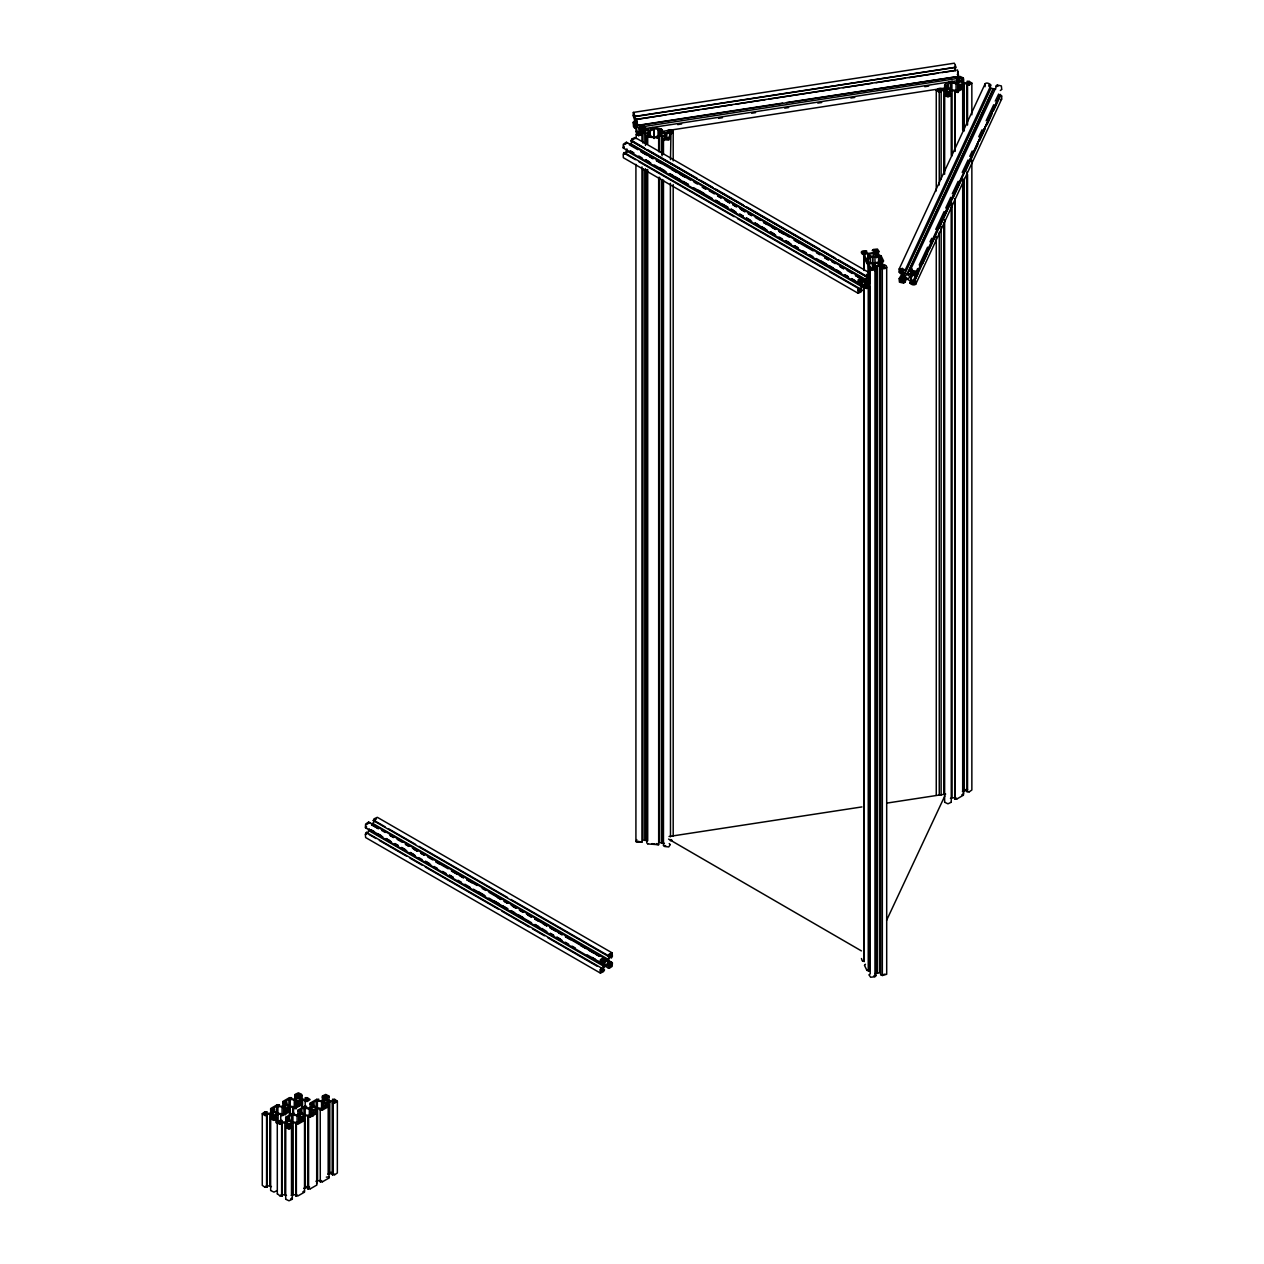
<?xml version="1.0" encoding="UTF-8"?>
<svg xmlns="http://www.w3.org/2000/svg" width="1264" height="1264" viewBox="0 0 1264 1264"><rect width="100%" height="100%" fill="white"/><g stroke="black" fill="none" stroke-linecap="round" stroke-linejoin="round"><path stroke-width="1.5" d="M365.359 827.541L365.628 824.049L368.551 822.058M366.465 828.283L366.465 826.435M600.195 963.121L600.463 959.629L603.37 957.638M601.222 963.895L602.296 961.43L603.923 962.378L603.923 964.227M623.073 147.714L623.342 144.222L626.265 142.232M624.179 148.457L624.179 146.608M633.201 122.387L633.501 126.653L634.781 128.264L634.797 125.183L637.246 133.542L636.882 132.372M633.201 115.561L633.343 112.417L954.32 63.2L955.331 65.207M637.641 134.616L636.298 127.68L636.882 123.082L637.609 125.42M637.641 125.215L636.519 119.1M857.908 283.294L858.177 279.802L861.1 277.811M899.083 271.95L899.178 268.979L985.13 83.772C986.71 81.291 993.804 85.984 988.796 84.957M902.243 268.158L900.584 273.561L899.178 272.234M958.618 75.998L957.496 69.883M985.035 86.742L985.13 83.772M885.795 265.519C890.346 270.022 876.774 268.679 882.841 267.731L879.618 266.025L874.893 266.783L873.298 268.426L875.873 268.916L874.972 269.848L874.972 976.661L875.873 975.729L875.857 268.869M886.696 267.462L886.696 974.275L882.525 975.508L880.676 974.955L880.66 268.079M635.918 138.677L636.772 132.767M661.404 128.975L662.304 129.955L659.761 130.413L661.404 132.025L666.144 132.752L669.32 131.029C663.284 130.145 676.714 128.644 672.322 133.226M641.97 166.895L641.938 842.156L636.424 842.14L636.772 839.58M264.887 1187.196L262.264 1185.363L262.264 1113.663L264.919 1111.83M279.929 1195.87L277.416 1193.769M334.739 1174.714L337.346 1172.976L337.362 1101.181L334.739 1099.364M936.261 190.959L936.261 90.265L939.089 88.369L941.174 88.385L939.579 89.317L940.574 89.886L943.829 89.886L947.305 87.88M969.235 81.386L971.842 83.108L969.235 85.036M971.858 160.212L971.858 790.016L969.235 791.849M365.375 834.24L366.465 832.344L366.465 834.193M600.21 969.82L601.301 967.924L601.301 969.772L602.296 969.188L604.05 964.306L598.883 961.319M857.924 289.993L859.014 288.113L859.014 289.946L860.01 289.377L861.637 286.549L861.637 282.551L860.01 281.603L859.014 284.037L623.184 147.951M337.346 1101.276L334.739 1103.014M911.486 279.249L909.843 282.883C911.186 285.506 917.79 286.17 915.784 281.351M915.673 284.337L1001.641 99.129L1001.736 96.143M638.92 128.106L640.327 125.879L644.498 126.305M638.699 136.006L638.62 132.041L638.13 133.32L642.302 132.578L643.566 129.844L641.938 128.217L640.564 128.012L639.979 129.276L638.968 128.328L638.968 134.253M640.801 127.49L641.164 126.716C643.85 126.653 637.925 130.05 640.801 133.415M641.938 141.268L641.97 135.295L639.789 134.964L640.153 134.174L642.965 133.226L647.705 133.952L649.333 135.58L646.789 136.038L647.689 137.018M645.604 131.345L644.703 126.416M653.678 129.639L650.091 130.84L648.827 133.589L650.913 135.659L650.47 136.607L654.989 137.302L659.018 135.153L660.282 132.404L658.181 130.334L658.623 129.386L654.12 128.691L653.678 137.539M658.655 151.727L658.67 137.855L656.49 137.523L656.853 136.733L659.666 135.785L664.406 136.528L666.049 138.139L663.489 138.598L664.406 139.577M670.489 159.612L670.979 132.673L666.792 133.399L665.528 136.149L667.171 137.76L668.53 137.981L669.114 136.717L670.125 137.65M670.189 137.887L668.767 140.114L664.659 139.704M639.015 841.382L637.53 841.429M656.853 843.546L656.49 844.336L658.67 844.668L658.67 177.355M664.406 846.39L663.474 845.458L663.489 180.057M670.979 839.486L670.394 840.75L672.085 840.228M670.189 844.7L668.767 846.927L664.659 846.517M900.489 273.545L902.243 269.99M899.225 278.491L902.97 272.281L900.584 279.47L904.171 278.159L904.171 274.146L900.584 271.713M900.584 279.47L903.886 272.36M903.586 278.033L901.943 281.588L900.584 281.382L903.886 273.103M911.107 270.291L909.843 271.16L912.023 271.57L912.023 272.74L909.796 274.272L905.056 273.53L902.844 271.318L902.844 270.164L905.024 270.496L990.976 85.209M900.584 281.382L904.708 272.471M901.959 279.692L904.424 274.351M905.056 273.53L991.008 88.338L988.796 86.11M903.76 283.01L905.024 282.141L902.844 281.73L904.487 278.175M907.268 273.877L993.22 88.67L991.008 88.338M907.426 274.035L993.551 88.717L995.748 89.065M909.843 271.239L997.059 85.083M905.024 282.141L906.667 278.507M909.796 274.272L912.276 268.932M1001.657 95.922L1000.235 94.547L914.267 281.588L910.68 279.154L912.134 273.64M910.68 277.306L912.308 273.514M910.68 279.154L913.161 273.814M915.626 274.809L914.267 275.678L917.664 268.568M919.228 264.998L927.586 247.191M929.972 241.835L931.726 238.296M935.755 229.369L944.113 211.578M945.772 208.023L950.733 197.326M952.298 193.755L958.159 181.305M962.204 172.394L968.082 159.943M969.741 156.373L972.221 151.032M978.747 136.765L982.128 129.671M986.173 120.744L993.709 104.738M995.274 101.152L998.671 94.042M912.908 281.382L1000.235 94.547M915.705 281.129L914.362 279.771L1000.314 94.563M915.104 279.818L918.407 272.692M922.546 263.781L927.492 253.1M929.151 249.545L934.933 237.079M939.073 228.168L951.46 201.45M953.119 197.895L961.383 180.088M965.522 171.177L977.909 144.475M979.568 140.904L985.351 128.438M987.01 124.883L991.956 114.202M993.615 110.632L1000.235 96.396M886.601 920.303L944.856 795.862M861.448 958.507L862.269 960.766M859.014 288.113L624.116 152.565L623.184 154.176L623.342 157.716L858.177 293.295L861.226 291.794L862.253 289.977L860.658 290.91L860.658 289.74L862.285 286.928L865.761 284.921L867.388 285.869L865.793 288.018M855.396 275.584L864.023 280.561L867.388 276.611L867.388 275.441L865.793 276.374L630.957 140.794L632.047 138.898M626.928 148.899L625.174 153.797L635.397 159.691M637.814 149.689L629.314 144.775L630.926 143.843L632.553 139.877L630.957 140.794M625.822 154.161L627.45 151.348M602.786 958.349L606.309 960.387L608.047 959.25L609.659 955.268L608.063 956.2L373.243 820.541L374.334 818.724M369.214 828.726L367.461 833.624M385.046 826.751L374.839 820.857L371.474 824.807L378.284 828.742M869.032 284.921L868.036 286.644L869.032 284.921L865.635 282.962M608.063 956.2L609.169 954.304M1001.641 99.129L1000.472 99.603M899.178 268.979L903.46 268.979L905.024 270.496M866.883 274.478L865.793 276.374L630.957 140.715M864.544 258.362L865.54 257.414L866.156 258.662L867.515 258.441L869.111 256.813L867.799 254.08L863.596 253.385L864.197 270.433M873.076 249.608L872.192 250.588L874.751 251.03L873.155 252.658L868.431 253.432L865.208 251.726C871.291 250.793 857.703 249.435 862.269 253.953M868.494 255.533L868.621 259.373M881.482 259.926L877.801 262.28L873.076 263.038L867.831 262.122L866.567 259.531L872.555 256.703L880.218 257.335L881.482 259.926L881.482 265.851M878.859 251.489L877.848 256.387L877.248 251.173L874.293 253.037L875.604 255.755L879.807 256.466L879.807 260.416M869.19 267.968L870.201 267.02L870.801 268.284L872.16 268.063L873.756 266.42L872.444 263.686L868.242 262.991L868.763 274.13M873.155 265.156L873.061 268.916M883.504 261.095L882.509 262.043L881.893 260.795L880.534 261.016L878.938 262.643L880.25 265.377L883.094 266.293L884.452 266.072L883.852 264.824L885.543 265.329M864.544 965.175L865.461 964.242M869.19 974.781L870.201 973.833L870.201 286.77M874.893 973.596L879.618 972.838L879.618 266.025M633.248 122.166L633.975 124.504L634.56 119.906L633.217 115.751M636.408 118.99L636.061 122.418L634.212 115.356L634.781 116.62L955.758 67.324L955.41 65.428M957.259 74.45L957.859 73.865L958.238 76.551L636.298 125.815M1000.314 90.487L1001.578 89.618M910.507 277.132L910.68 275.157L912.908 273.624L914.267 273.83L914.267 275.678M632.111 138.85L635.034 137.476L869.869 273.056L870.106 276.421L869.095 278.206L869.032 276.405L868.036 276.974L866.409 279.802L866.409 283.8M944.761 85.051C944.303 83.708 955.568 79.158 951.808 82.255L956.058 82.839L959.518 80.833L959.518 78.953L956.927 79.3M956.99 77.989L960.166 76.456L963.326 77.973M963.358 88.433L957.053 92.067M866.946 274.43L869.869 273.056M374.397 818.677L377.32 817.302L612.155 952.882L612.392 956.248L611.318 958.065L611.318 956.232L610.307 956.801L608.695 959.613L608.695 963.626L610.307 964.558L611.381 962.109M270.78 1108.449L277.132 1104.783M282.994 1101.386L289.361 1097.721M295.223 1094.34L298.399 1092.807L301.559 1094.324M289.298 1111.878L283.057 1115.464M301.511 1104.815L295.286 1108.417M285.822 1117.139L292.189 1113.458M298.035 1110.076L304.403 1106.411M310.265 1103.03L316.632 1099.348M322.494 1095.967L325.67 1094.434L328.83 1095.951M304.34 1120.552L297.925 1124.233L295.839 1124.265L295.839 1195.965L297.956 1195.918L304.403 1192.221M316.569 1113.505L310.328 1117.092M328.782 1106.442L322.478 1110.076M609.232 954.257L612.155 952.882M963.358 795.23L957.053 798.88M316.569 1185.19L310.328 1188.792M328.782 1178.143L322.478 1181.777M624.179 144.696L625.174 144.128M625.822 143.748L627.418 142.832M633.201 139.498L634.196 138.914M944.698 86.347L947.305 86.015L947.305 89.965M947.4 88.749L947.4 84.799L950.702 82.887L956.058 83.582L957.922 84.514L957.922 92.556M963.484 78.194L963.484 83.203L963.421 79.3L961.825 78.368L960.814 80.833L964.29 82.839L967.545 82.839L968.54 82.255L966.944 81.338L969.125 81.338M938.994 92.13L941.174 92.146L939.579 91.213L940.574 90.645L943.829 90.645L947.305 92.635L947.305 94.516L944.698 94.184L944.635 174.258M954.731 151.364L954.731 92.146L956.327 91.213L952.076 90.645L948.6 92.635L948.6 94.516L951.271 94.215M962.441 84.656L960.814 85.589L960.814 87.469L963.484 87.153L963.484 130.587L963.421 87.121M962.441 88.606L962.441 84.514L964.29 83.582L968.54 84.167L966.944 85.083L967.007 124.599M951.113 95.495L947.953 97.012L944.793 95.495M862.253 278.333L860.658 280.482L862.285 281.43L863.897 280.497M869.032 282.314L868.036 284.748M866.978 288.524L870.059 286.091L870.201 276.895M366.465 824.523L367.461 823.954M368.108 823.575L369.704 822.659M373.243 820.62L374.839 819.688M376.482 818.74L375.487 819.704M273.308 1113.284L273.308 1109.413L270.638 1109.713M285.522 1114.801L285.522 1108.986L282.062 1106.98L276.705 1106.3L273.403 1108.196L274.604 1108.891L274.604 1111.293L278.08 1113.3L283.42 1113.995L286.723 1112.083L285.522 1111.388M285.522 1106.237L285.522 1102.35L282.867 1102.666M296.139 1108.749L296.139 1100.865L294.275 1099.933L288.935 1099.238L285.632 1101.149L286.833 1101.829L286.833 1105.716M290.025 1106.348L290.025 1098.606L291.621 1097.689L289.535 1097.658M295.081 1095.604L297.751 1095.303L297.751 1097.184L294.275 1099.174L290.025 1098.606M297.403 1098.226L297.403 1094.34L298.399 1093.771L299.394 1094.34L299.394 1098.226M297.403 1094.34L299.394 1094.34M273.308 1119.92L273.308 1116.049L269.832 1114.042L265.582 1114.627L267.178 1115.543L267.115 1187.275L265.061 1187.259M301.717 1095.604L299.047 1095.303L299.047 1099.174M273.308 1111.293L269.832 1113.3L266.578 1113.3L265.582 1112.715L267.178 1111.799L265.061 1111.783M285.522 1104.23L282.062 1106.237L278.807 1106.237L277.811 1105.652L279.407 1104.736L277.258 1104.736M267.178 1115.543L265.061 1115.559M270.638 1117.613L273.308 1117.929M276.216 1115.117L274.604 1116.049L274.604 1119.92M276.216 1122.874L276.216 1114.974L278.08 1114.042L282.33 1114.627L280.734 1115.543L280.798 1121.389M300.579 1112.92L297.103 1114.927L292.853 1114.342L292.948 1108.481L294.544 1107.564L293.548 1106.98L290.293 1106.98L286.833 1108.986L286.833 1110.866L289.488 1110.566M300.658 1101.007L299.047 1101.939L299.047 1105.81M300.658 1104.878L300.658 1100.865L305.777 1099.933L306.773 1100.502L305.177 1101.434L305.24 1107.28M301.717 1107.375L301.717 1103.504L299.047 1103.804M277.116 1118.909L273.956 1120.41L270.796 1118.909M307.468 1101.386L310.091 1099.554L307.468 1097.737M285.759 1118.45L288.35 1118.103L288.35 1119.983L284.874 1121.99L281.635 1121.99L280.624 1121.405L282.22 1120.489L280.071 1120.473M300.579 1121.547L300.579 1117.676L297.103 1115.67L291.747 1114.974L288.445 1116.886L289.646 1117.581L289.646 1121.452M292.853 1114.342L294.449 1113.426L292.332 1113.41M300.579 1114.927L300.579 1111.04L297.909 1111.356M311.197 1115.512L311.197 1109.539L303.976 1107.928L300.674 1109.824L301.875 1110.519L301.875 1114.39M312.793 1103.993L310.138 1104.294M312.903 1106.648L312.903 1102.777L316.19 1100.865L321.546 1101.56L323.41 1102.492L323.41 1108.449M325.022 1100.802L325.022 1096.931L322.352 1097.231M288.35 1128.61L288.35 1124.739L284.874 1122.732L280.624 1123.301L282.22 1124.233L282.22 1195.934L280.071 1195.934M328.988 1097.231L326.317 1096.931L326.317 1100.802M312.793 1105.858L309.332 1107.864L306.078 1107.864L305.066 1107.296L306.678 1106.363L304.545 1106.348M325.022 1098.811L321.546 1100.818L318.291 1100.818L317.296 1100.233L318.891 1099.317L316.806 1099.285M291.257 1123.807L289.646 1124.739L289.646 1128.61M291.257 1127.678L291.257 1123.664L293.122 1122.732L297.372 1123.301L295.839 1124.265M310.186 1188.871L308.005 1188.871L308.005 1117.171L309.601 1116.254L305.335 1115.67L301.875 1117.676L301.875 1119.556L304.529 1119.256L304.529 1192.015M315.7 1109.681L314.088 1110.614L314.088 1112.494L316.758 1112.194L316.758 1184.953M315.7 1113.568L315.7 1109.555L317.564 1108.623L321.814 1109.192L320.219 1110.124L320.282 1181.856L322.399 1181.808M327.929 1102.635L326.317 1103.567L326.317 1107.438M327.929 1106.506L327.929 1102.492L329.793 1101.56L334.044 1102.145L332.448 1103.061L332.448 1174.762L334.628 1174.762M288.35 1126.619L285.759 1126.271L285.696 1199.078M328.988 1105.131L326.317 1105.447M292.158 1127.583L288.998 1129.1L285.838 1127.583M604.54 958.159L602.944 960.308L604.571 961.256L606.183 960.324M611.318 964.748L610.322 966.47L611.318 964.748L607.905 962.773M608.063 967.845L609.659 965.696L608.047 964.748L604.571 966.755L602.944 969.567L602.944 970.72L604.54 969.804L603.513 971.621L600.463 973.122L365.628 837.542L365.359 834.351M609.264 968.35L612.155 966.375L612.424 962.884M271.444 1186.675L269.832 1185.743L265.582 1186.327L267.115 1187.275M950.449 798.374L955.315 797.458M962.441 791.327L967.545 790.395L967.545 174.4M954.731 198.748L954.731 798.943L956.327 798.026M961.825 794.851L963.484 793.966L963.421 179.915L963.484 795.04M277.116 1190.593L273.956 1192.11L270.796 1190.593M951.113 802.308L947.953 803.825L944.793 802.308M291.257 1195.365L296.376 1194.433L296.376 1122.732M303.723 1188.302L308.59 1187.37L308.59 1115.67M315.953 1181.24L320.819 1180.307M327.929 1174.193L333.032 1173.261L333.032 1101.56M290.657 1198.888L292.316 1198.003M297.372 1195.001L295.839 1195.965M302.87 1191.826L304.529 1190.941M308.005 1188.871L309.601 1187.955M321.814 1180.892L320.282 1181.856M332.448 1174.762L334.044 1173.829M292.158 1199.283L288.998 1200.8L285.838 1199.283M279.96 1120.52L277.322 1122.353L279.929 1124.186M649.285 136.133L649.506 132.12L649.412 136.259M637.009 132.578L638.62 132.041M641.938 135.359L635.918 134.727M666.112 138.819L666.207 134.679L666.207 138.629M658.655 137.918L647.895 137.128M672.085 133.415L670.394 133.937M642.965 168.776L642.965 840.039L647.705 840.765L647.705 169.502M659.666 177.26L659.666 842.598L664.406 843.325M658.655 844.731L647.895 843.941M969.093 85.083L967.007 85.115M956.88 92.146L954.794 92.177L954.794 151.411M969.093 791.896L967.007 791.928L966.944 171.951M956.88 798.959L954.731 798.943M307.263 1101.45L305.177 1101.434M295.033 1108.512L292.948 1108.481M282.82 1115.559L280.734 1115.543M334.533 1103.077L332.448 1103.061M322.304 1110.14L320.219 1110.124M310.186 1117.171L308.005 1117.171M873.298 249.482L877.437 249.04L878.907 251.252M874.72 269.975L870.612 270.417L869.158 268.237M874.72 976.788L870.612 977.23L869.158 975.034M876.552 250.73L876.616 249.877L875.257 250.098L876.552 250.73L876.616 257.777M862.506 254.127L864.197 254.633M879.191 261.127L879.286 255.186L880.897 255.723M868.763 264.255L867.151 263.734M862.506 960.94L864.197 961.446L864.197 286.217M868.242 286.675L868.242 969.804L869.616 969.583L869.616 286.47M867.151 970.547L868.858 971.052L868.858 285.964M873.677 976.029L875.873 975.729M883.726 974.402L885.084 974.181M634.212 116.509L955.173 67.292L955.173 66.139L955.758 67.403M636.061 119.401L955.094 70.405M634.797 119.669L665.923 114.898M669.809 114.297L698.992 109.826M702.879 109.225L732.061 104.754M735.948 104.169L765.131 99.682M769.018 99.098L839.059 88.354M842.946 87.753L872.128 83.282M876.015 82.681L905.198 78.21M909.085 77.61L938.267 73.138M942.154 72.538L955.774 70.452L955.173 67.292M636.25 125.578L782.637 103.095M786.492 102.542L957.259 76.598L957.259 78.463L636.298 127.68M645.019 128.596L958.238 80.627M645.604 127.395L643.06 127.854L644.687 129.465L648.558 129.054M677.725 124.583L681.628 123.983M718.584 118.31L722.471 117.71M751.653 113.239L755.54 112.638M784.723 108.167L788.61 107.566M817.792 103.095L821.679 102.51M850.862 98.023L854.748 97.439M924.79 86.695L928.677 86.094M660.851 131.598L944.872 88.038M669.051 836.499L861.922 806.922M887.249 803.035L945.693 794.076M997.249 85.02L1001.357 85.936L1001.736 89.333M911.297 270.212L915.405 271.144L915.784 274.541M903.523 283.089L899.447 282.172L899.083 278.775M964.29 789.652L967.545 789.652M329.793 1172.502L333.032 1172.502M305.335 1186.627L309.49 1186.627M286.486 1195.365L281.635 1194.433L281.635 1122.732M939.231 92.177L939.263 184.971M633.343 112.417L634.37 114.424M334.628 1099.317L332.448 1099.317L334.044 1100.233L333.032 1100.818L329.793 1100.818L326.317 1098.811M307.357 1097.689L305.177 1097.689L306.773 1098.606L305.777 1099.174L302.523 1099.174L299.047 1097.184M644.687 129.465L649.427 130.192L652.24 129.26L652.603 128.47L650.423 128.138L652.271 127.506L661.214 128.865M639.789 841.777L641.97 842.108M651.987 843.641L654.989 844.115M663.489 845.411L665.686 845.742M997.975 86.379L995.795 85.968M900.584 280.229L901.943 281.588M909.843 282.883L912.023 283.152L912.023 281.998L907.426 279.265L905.056 279.044L902.844 281.73M280.071 1124.233L282.22 1124.233L282.156 1195.965M882.304 268.663L882.335 975.476M957.922 84.656L959.518 85.589L959.518 89.539M959.518 87.99L960.719 88.67L957.417 90.581L952.076 89.886L948.6 87.88M947.4 84.799L948.6 85.494L948.6 89.428M938.883 92.082L936.261 90.265M632.553 141.031L644.466 147.904M647.863 149.863L697.207 178.366M700.619 180.325L712.533 187.198M715.93 189.173L743.153 204.879M746.566 206.854L819.736 249.103M823.133 251.062L835.046 257.935M838.459 259.91L867.388 276.611M630.926 143.843L865.761 279.423M626.502 142.216L862.253 278.412M865.635 280.355L870.027 282.82M641.227 151.648L653.14 158.521M656.537 160.496L690.571 180.136M693.968 182.111L697.38 184.07M702.484 187.025L705.881 188.984M709.294 190.943L714.397 193.898M717.794 195.857L721.207 197.832M724.604 199.791L729.707 202.746M733.12 204.705L736.517 206.664M739.914 208.639L745.033 211.578M748.43 213.553L751.827 215.512M755.24 217.471L760.343 220.426M763.74 222.385L775.654 229.258M779.066 231.233L789.273 237.126M794.377 240.065L813.1 250.872M816.497 252.847L819.894 254.807M824.997 257.761L828.41 259.72M831.807 261.68L835.22 263.655M840.323 266.593L843.72 268.568M847.133 270.528L852.236 273.482M855.633 275.441L864.149 280.355M640.974 151.791L646.204 154.808M649.491 156.704L653.014 158.743M656.3 160.639L661.404 163.577M671.611 169.471L676.714 172.425M680.237 174.464L685.341 177.402M702.247 187.167L705.644 189.126M717.557 195.999L720.954 197.974M726.184 200.992L729.581 202.951M732.867 204.847L736.28 206.806M741.383 209.761L744.907 211.799M748.177 213.695L751.59 215.654M763.503 222.527L767.027 224.565M772.13 227.52L775.527 229.479M778.814 231.375L784.043 234.393M794.124 240.207L799.354 243.225M824.76 257.903L828.283 259.926M840.07 266.736L843.594 268.774M865.635 282.204L869.032 284.163M864.623 282.773L868.7 285.111M863.976 285.064L867.388 287.023M630.357 150.874L633.77 152.849M645.62 159.691L649.032 161.666M659.302 167.591L664.564 170.624M669.683 173.579L673.112 175.554M674.692 176.47L679.827 179.441M683.366 181.479L688.501 184.449M698.644 190.295L703.89 193.329M715.74 200.17L719.295 202.224M722.708 204.199L727.843 207.154M731.129 209.066L734.558 211.041M739.819 214.074L743.232 216.049M746.534 217.945L750.073 219.999M755.082 222.891L758.495 224.866M761.923 226.841L765.336 228.816M770.471 231.77L774.01 233.824M785.86 240.666L789.289 242.641M794.535 245.674L797.963 247.649M821.363 261.158L826.403 264.065M829.753 265.993L833.102 267.936M836.468 269.88L839.817 271.807M844.984 274.794L848.334 276.721M851.573 278.586L855.049 280.608M858.288 282.472L861.764 284.479M630.23 151.095L633.643 153.07M638.778 156.025L642.191 158M645.62 159.975L650.755 162.945M654.167 164.92L666.144 171.825M669.557 173.8L688.374 184.67M693.509 187.625L712.327 198.495M715.74 200.47L727.716 207.375M731.129 209.35L736.264 212.32M739.693 214.295L743.106 216.27M746.534 218.245L751.653 221.2M755.082 223.175L767.058 230.08M770.471 232.055L775.606 235.025M779.019 237L782.448 238.975M785.86 240.95L790.995 243.905M794.408 245.88L797.837 247.855M802.909 250.793L806.258 252.721M809.608 254.664L812.973 256.592M816.323 258.535L841.508 273.071M844.858 275.015L848.207 276.942M851.573 278.886L861.637 284.7M862.38 285.98L866.709 288.555M626.802 150.969L861.637 286.549M638.794 161.65L734.084 216.665M737.497 218.64L825.977 269.722M829.389 271.681L860.01 289.377M388.443 828.71L415.666 844.431M419.079 846.39L507.559 897.487M510.972 899.447L609.659 956.421M373.212 823.67L608.047 959.25M368.788 822.042L604.54 958.238M607.905 960.182L612.313 962.647M371.6 824.602L378.394 828.52M381.807 830.495L385.204 832.455M390.307 835.409L393.72 837.368M397.117 839.328L402.221 842.282M405.633 844.241L409.03 846.216M412.427 848.176L417.547 851.13M420.944 853.089L424.341 855.049M427.753 857.024L432.857 859.962M436.254 861.937L448.167 868.81M451.58 870.77L463.493 877.643M466.89 879.618L477.097 885.511M482.2 888.45L485.613 890.425M489.01 892.384L500.923 899.257M504.32 901.232L507.733 903.191M511.13 905.166L516.233 908.105M519.646 910.064L523.043 912.039M526.44 913.998L531.559 916.953M534.956 918.912L546.87 925.785M550.267 927.76L562.18 934.633M565.593 936.592L599.626 956.248M603.023 958.207L606.42 960.182M390.07 835.551L393.594 837.574M405.381 844.384L408.904 846.422M414.007 849.376L417.42 851.336M420.707 853.232L424.23 855.27M436.017 862.08L439.54 864.102M451.453 870.991L456.557 873.93M459.954 875.905L463.367 877.864M466.637 879.76L471.867 882.778M497.4 897.503L500.797 899.478M504.083 901.374L507.48 903.333M512.584 906.288L516.123 908.31M519.393 910.206L522.806 912.181M527.91 915.12L531.433 917.158M534.719 919.054L538.116 921.014M543.346 924.031L546.743 926.006M550.03 927.902L555.133 930.841M558.53 932.816L562.053 934.839M565.34 936.735L570.443 939.689M580.65 945.583L585.769 948.521M589.293 950.56L594.396 953.514M595.976 954.431L599.373 956.39M607.905 962.015L611.318 963.99M606.262 964.874L609.659 966.849M370.794 829.642L374.349 831.68M377.636 833.592L381.064 835.567M386.199 838.522L389.739 840.576M394.874 843.53L398.286 845.505M401.589 847.417L405.128 849.455M410.263 852.426L413.676 854.401M425.526 861.242L429.081 863.28M449.605 875.13L453.018 877.105M478.55 891.847L483.812 894.88M493.94 900.726L499.075 903.697M502.614 905.751L507.749 908.705M511.051 910.601L514.59 912.655M518.019 914.63L523.138 917.601M534.988 924.426L538.527 926.48M541.829 928.376L546.87 931.584M550.346 933.306L553.695 935.234M556.934 937.098L560.41 939.105M592.168 957.448L595.534 959.392M370.794 829.927L382.771 836.847M386.199 838.822L391.319 841.777M394.747 843.752L398.16 845.727M401.589 847.702L406.724 850.672M410.136 852.647L415.271 855.602M418.684 857.577L422.113 859.552M425.526 861.527L430.661 864.497M434.073 866.472L437.502 868.447M442.637 871.402L446.05 873.377M449.478 875.352L452.891 877.327M458.026 880.281L461.439 882.256M464.868 884.231L470.003 887.202M473.415 889.177L485.392 896.081M488.805 898.056L507.622 908.927M511.051 910.902L531.575 922.752M534.988 924.727L540.123 927.681M550.219 933.511L553.585 935.455M556.934 937.398L561.974 940.305M565.324 942.233L568.674 944.176M572.039 946.12L575.389 948.047M587.144 954.826L603.923 964.527M365.47 827.778L601.301 963.863M604.666 965.807L608.995 968.382M369.088 830.796L603.923 966.375M366.402 832.391L601.301 967.924M369.167 834.603L375.977 838.522M379.374 840.497L406.597 856.218M410.01 858.177L421.923 865.05M425.32 867.025L498.49 909.258M501.903 911.233L529.126 926.954M532.523 928.914L544.436 935.787M547.849 937.762L597.193 966.249M323.41 1102.635L325.022 1103.567L325.022 1107.438M325.022 1105.968L326.223 1106.648L322.92 1108.56L317.564 1107.864L314.088 1105.858M312.903 1102.777L314.088 1103.472L314.088 1107.343M296.139 1101.007L297.751 1101.939L297.751 1105.81M311.197 1109.697L312.793 1110.614L312.793 1116.428M297.751 1104.341L298.952 1105.02L295.65 1106.932L290.293 1106.237L286.833 1104.23M312.793 1113.015L313.993 1113.71L310.691 1115.622L305.335 1114.927L301.875 1112.92M300.579 1120.078L301.78 1120.773L298.478 1122.669L293.122 1121.99L289.646 1119.983M274.604 1117.929L277.274 1117.613L277.322 1194.053M289.646 1126.619L292.316 1126.303L292.316 1199.078M264.887 1115.496L262.28 1113.774M328.988 1176.831L326.317 1177.132M316.695 1183.847L316.695 1112.162M280.624 1195.001L282.22 1195.934M668.561 839.075L861.416 950.907M858.098 293.232L857.908 290.12M600.384 973.059L600.195 969.93M669.209 843.546L670.125 844.463M645.383 840.307L645.383 169.044M647.689 843.831L646.773 842.898L646.789 169.597M881.134 255.881L883.552 260.89M866.914 263.576L864.513 258.614M866.883 970.325L864.513 965.427M879.191 255.202L879.807 256.466M863.596 960.198L864.197 961.446M868.242 969.804L868.858 971.052M636.882 121.17L637.246 123.114L636.882 121.565M636.645 132.23L636.061 130.966L636.424 132.973M636.503 133.178L637.309 134.948M634.417 114.613L634.781 116.62M954.952 67.529L955.537 70.689M971.842 83.108L971.858 114.803M967.545 83.582L967.545 125.041M964.29 83.582L964.29 130.966M964.29 178.35L964.29 790.395M962.678 84.514L962.678 129.923M962.678 179.283L962.678 791.327M961.825 78.368L961.825 82.318M958.523 78.368L958.523 82.318M957.67 84.514L957.67 92.414M957.622 71.448L957.622 72.601M956.864 78.194L956.927 83.25M956.058 83.582L956.058 89.507M954.794 198.796L954.794 798.99M951.903 83.582L951.903 89.507M952.076 90.645L952.076 155.788M952.076 203.172L952.076 797.458M951.192 94.184L951.271 155.425M951.192 204.736L951.271 802.087M950.702 82.887L950.702 90.787M950.449 91.577L950.449 95.511M950.212 91.577L950.212 95.653M946.294 85.431L946.294 89.381M945.693 91.561L945.693 95.669M945.44 91.561L945.44 95.511M944.635 85.241L944.698 90.297M944.635 219.667L944.635 802.087M943.829 90.645L943.829 173.563M943.829 222.922L943.829 793.508M941.174 92.146L941.111 179.046M941.174 226.398L941.111 795.04M939.263 232.355L939.263 795.04M936.261 236.368L936.261 795.103M882.588 262.027L882.509 267.968M881.893 260.795L881.893 266.704M880.534 261.016L880.534 266.925M880.218 257.335L880.218 261.285M878.591 257.587L878.591 261.537M877.421 266.372L877.421 973.185M877.248 251.173L877.248 257.098M877.2 266.309L877.09 973.248M876.995 252.642L876.995 256.592M875.889 251.394L875.889 257.319M874.972 256.418L874.972 264.318M874.893 266.783L874.893 270.733M873.266 265.029L873.155 269.106M872.776 256.766L872.776 262.691M872.555 256.703L872.429 262.754M872.444 263.686L872.444 267.636M870.248 257.177L870.248 263.102M870.201 267.02L870.106 272.961M869.616 262.77L869.616 282.52M868.858 278.064L868.763 282.03M868.21 259.262L868.242 272.866M868.242 276.816L868.242 282.741M867.799 254.08L867.799 258.03M864.955 253.163L864.955 259.088M864.118 254.649L864.118 270.449M864.118 286.233L864.118 961.462M673.191 131.266L673.191 160.876M673.191 184.576L673.191 836.104M670.394 183.296L670.489 836.815M669.604 132.467L669.604 136.417M666.792 133.399L666.792 139.324M664.406 136.528L664.406 140.462M663.489 138.598L663.474 154.445M662.336 129.908L662.304 133.905M662.21 136.18L662.21 153.955M662.21 179.614L662.21 842.993M662.083 136.054L662.083 155.804M662.083 179.488L662.083 842.867M661.878 136.133L661.878 153.908M661.878 179.567L661.878 842.946M660.282 132.404L660.282 136.354M659.666 135.785L659.666 151.585M658.623 129.386L658.623 135.311M658.181 130.334L658.181 136.259M654.12 128.691L654.12 138.566M650.091 130.84L650.091 136.765M647.705 133.952L647.705 143.827M646.789 136.038L646.773 143.985M645.383 133.494L645.493 145.471M645.161 133.573L645.161 143.448M645.161 169.107L645.161 840.386M642.965 133.226L642.965 143.101M641.938 128.217L641.938 134.142M641.164 126.716L641.259 133.494M640.564 128.012L640.564 133.937M639.9 129.26L639.979 135.201M635.918 164.336L635.918 841.54M624.179 152.533L624.179 154.366M332.511 1103.093L332.511 1174.793M329.793 1101.56L329.793 1173.261M328.988 1096.172L328.909 1101.149M328.909 1105.099L328.988 1177.906M328.182 1102.492L328.182 1174.193M327.313 1096.346L327.313 1100.233M324.026 1096.346L324.026 1100.233M323.157 1102.492L323.157 1108.307M322.352 1096.172L322.415 1101.149M321.546 1101.56L321.546 1107.375M317.564 1108.623L317.564 1180.307M317.39 1101.56L317.39 1107.375M316.19 1100.865L316.19 1108.623M315.953 1109.555L315.953 1113.426M311.797 1103.409L311.797 1107.28M310.928 1109.539L310.928 1115.354M310.138 1103.219L310.201 1108.212M309.332 1108.623L309.332 1116.365M308.068 1117.218L308.068 1188.903M305.177 1108.623L305.335 1187.37M303.976 1107.928L303.976 1113.742M303.723 1116.602L303.723 1120.473M303.486 1116.602L303.486 1120.615M302.523 1099.933L302.523 1107.675M301.717 1094.545L301.717 1099.475M301.654 1095.651L301.654 1099.522M301.654 1103.472L301.654 1107.343M300.911 1100.865L300.911 1104.736M300.058 1094.719L300.058 1098.606M299.568 1110.471L299.568 1114.342M299.062 1094.529L299.062 1098.416M298.968 1116.602L298.968 1122.558M298.715 1116.602L298.715 1122.416M297.909 1110.282L297.972 1115.259M297.103 1115.67L297.103 1123.427M296.756 1094.719L296.756 1098.606M295.887 1100.865L295.887 1108.607M295.16 1095.651L295.16 1099.522L295.081 1094.545M294.275 1099.933L294.275 1107.675M293.548 1106.98L293.548 1114.737M293.011 1108.528L293.011 1114.342M293.122 1122.732L293.122 1194.433M292.948 1115.67L292.948 1123.427M291.747 1114.974L291.747 1122.732M291.51 1123.664L291.51 1195.365M290.12 1099.933L290.12 1105.747M290.293 1106.98L290.293 1114.737M289.424 1110.519L289.488 1116.381M288.935 1099.238L288.935 1106.995M288.682 1107.912L288.682 1111.799M288.445 1107.912L288.445 1111.941M287.355 1117.518L287.355 1121.405M286.738 1123.664L286.738 1127.678M286.486 1123.664L286.486 1127.535M285.696 1117.344L285.759 1122.321M284.874 1122.732L284.874 1194.433M284.526 1101.781L284.526 1105.652M283.926 1107.912L283.926 1113.868M283.673 1107.912L283.673 1113.726M282.867 1101.592L282.931 1106.569M282.062 1106.98L282.062 1114.737M278.08 1114.042L278.08 1123.728M277.906 1106.98L277.906 1114.737M276.705 1106.3L276.705 1112.115M276.453 1114.974L276.453 1122.732M272.297 1108.828L272.297 1112.715M271.697 1114.974L271.697 1118.988M271.444 1114.974L271.444 1118.845M270.638 1108.654L270.701 1113.631M270.701 1117.581L270.638 1190.388M269.832 1114.042L269.832 1185.743M266.578 1114.042L266.578 1185.743M634.891 122.166L635.697 125.926L634.891 122.166M637.893 133.842L637.53 134.616L638.889 134.821L637.893 133.842M666.697 138.803L668.293 138.503L666.697 138.803M670.204 131.156L671.216 132.151L671.579 131.377L670.204 131.156M860.01 280.087L859.014 281.43L860.01 280.087M602.28 959.913L601.301 961.256L602.28 959.913M864.45 252.121L862.964 252.073L864.45 252.121M884.247 266.657L883.726 267.589L885.084 267.368L884.247 266.657M633.975 115.214L633.612 114.06L633.975 115.214M901.943 270.401L900.584 270.954L900.584 269.801L901.943 270.401M913.825 282.283L912.908 283.294L914.267 283.499L913.825 282.283M938.915 89.697L937.935 90.265L938.915 90.834L938.915 89.697M960.166 77.42C957.132 78.463 963.215 78.463 960.166 77.42M947.289 95.29L948.948 95.479L947.289 95.29M969.204 82.634L968.872 83.598L970.199 83.203L969.204 82.634M869.032 274.493C866.551 275.015 869.822 276.911 869.032 274.493M859.346 290.515L859.014 291.858L860.01 291.289L859.346 290.515M264.934 1113.094L263.939 1113.663L265.25 1114.058L264.934 1113.094M273.293 1118.687L274.952 1118.877L273.293 1118.687M307.421 1098.985L307.105 1099.933L308.416 1099.554L307.421 1098.985M279.976 1121.784L278.981 1122.353L280.308 1122.732L279.976 1121.784M325.67 1095.398C322.62 1096.441 328.719 1096.441 325.67 1095.398M288.334 1127.377L289.993 1127.567L288.334 1127.377M334.691 1100.612L334.691 1101.766L335.687 1101.181L334.691 1100.612M611.318 954.32C608.837 954.841 612.108 956.737 611.318 954.32M601.632 970.341L601.301 971.684L602.28 971.1L601.632 970.341M871.496 268.726L871.433 269.58L872.792 269.358L871.496 268.726M914.267 271.934C911.028 270.496 915.01 274.92 914.267 271.934M958.223 72.743C957.306 70.294 958.507 76.03 958.223 72.743M633.722 124.741L633.975 126.416L633.722 124.741M905.624 277.258A2.165 1.706 24.9 0 0 909.243 277.811A2.165 1.706 24.9 0 0 907.426 274.888A2.165 1.706 24.9 0 0 905.624 277.258M864.418 284.653A2.165 1.248 -60 0 0 865.097 281.303A2.165 1.248 -60 0 0 862.538 283.578A2.165 1.248 -60 0 0 864.418 284.653M870.185 255.818A2.165 1.248 0 0 0 873.787 255.233A2.165 1.248 0 0 0 871.117 253.716A2.165 1.248 0 0 0 870.185 255.818M874.83 265.424A2.165 1.248 0 0 0 878.448 264.84A2.165 1.248 0 0 0 875.762 263.339A2.165 1.248 0 0 0 874.83 265.424M661.372 135.153A2.165 1.248 0 0 0 664.99 134.6A2.165 1.248 0 0 0 662.336 133.068A2.165 1.248 0 0 0 661.372 135.153M644.672 132.594A2.165 1.248 0 0 0 648.29 132.041A2.165 1.248 0 0 0 645.635 130.508A2.165 1.248 0 0 0 644.672 132.594M959.092 84.293A2.165 1.248 0 0 0 962.331 83.203A2.165 1.248 0 0 0 959.092 82.128A2.165 1.248 0 0 0 959.092 84.293M946.862 91.34A2.165 1.248 0 0 0 950.117 90.265A2.165 1.248 0 0 0 946.862 89.191A2.165 1.248 0 0 0 946.862 91.34M300.137 1116.381A2.165 1.248 0 0 0 303.392 1115.306A2.165 1.248 0 0 0 300.137 1114.216A2.165 1.248 0 0 0 300.137 1116.381M287.923 1123.443A2.165 1.248 0 0 0 291.162 1122.353A2.165 1.248 0 0 0 287.923 1121.279A2.165 1.248 0 0 0 287.923 1123.443M324.137 1102.066A2.165 1.248 0 0 0 327.755 1101.513A2.165 1.248 0 0 0 325.117 1099.98A2.165 1.248 0 0 0 324.137 1102.066M312.366 1109.318A2.165 1.248 0 0 0 315.605 1108.244A2.165 1.248 0 0 0 312.366 1107.169A2.165 1.248 0 0 0 312.366 1109.318M285.095 1107.691A2.165 1.248 0 0 0 288.334 1106.616A2.165 1.248 0 0 0 285.095 1105.526A2.165 1.248 0 0 0 285.095 1107.691M272.882 1114.753A2.165 1.248 0 0 0 276.121 1113.663A2.165 1.248 0 0 0 272.882 1112.589A2.165 1.248 0 0 0 272.882 1114.753M297.324 1100.644A2.165 1.248 0 0 0 300.563 1099.554A2.165 1.248 0 0 0 297.324 1098.479A2.165 1.248 0 0 0 297.324 1100.644M606.704 964.479A2.165 1.248 -60 0 0 607.384 961.13A2.165 1.248 -60 0 0 604.824 963.389A2.165 1.248 -60 0 0 606.704 964.479"/></g></svg>
